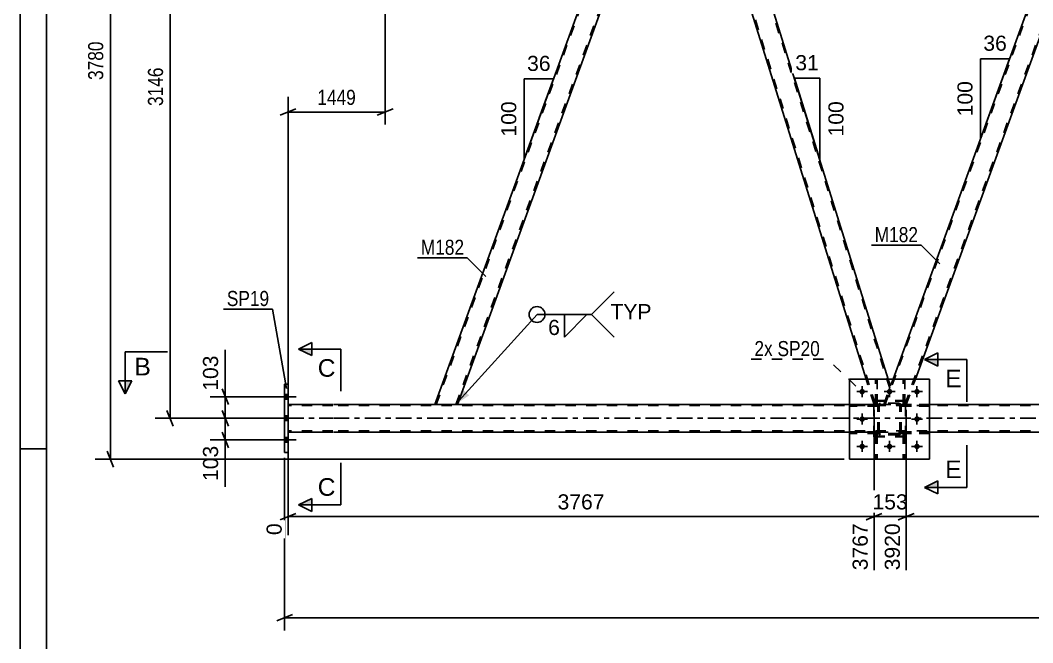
# Model space of a CAD drawing. Header units: millimetres. Extents: x 0 to 841, y 0 to 594.
# Drawn here: x 0 to 192, y 261.2 to 379.3 of the extents above; entities that cross this region are included whole.
import ezdxf

# ---------------------------------------------------------------- set-up
doc = ezdxf.new("R2010")
doc.units = ezdxf.units.MM
doc.linetypes.add('DXK_LINE_DOT2', pattern=[3.9198, 1.9599, -1.9599])
doc.linetypes.add('DXK_LINE_DOT3', pattern=[5.9187, 2.979, -0.9799, 0.9799, -0.9799])
doc.styles.add('Arial', font='ARIAL.TTF', dxfattribs={"height": 0.2})
doc.styles.add('Arial Narrow', font='ARIALN.TTF', dxfattribs={"height": 0.2})

# ---------------------------------------------------------------- blocks, each defined once
blk = doc.blocks.new('Unknown-717034467-1133')
at = {"color": 5, "linetype": 'Continuous'}
for p, q in [((0, 594), (0, 0)), ((5, 589), (5, 5)), ((5, 298), (0, 298))]:
    blk.add_line(p, q, dxfattribs=at)
blk = doc.blocks.new('Part-717034467-3751 - 3663')
at = {"color": 7, "linetype": 'DXK_LINE_DOT2'}
for p, q in [((162.68, 301.21), (157.28, 301.21)), ((157.28, 300.89), (157.28, 301.21)), ((162.68, 300.89), (157.28, 300.89)), ((162.08, 300.89), (162.08, 301.21)), ((162.68, 301.21), (162.68, 300.89))]:
    blk.add_line(p, q, dxfattribs=at)
blk = doc.blocks.new('Part-717034467-3750 - 3663')
at = {"color": 7, "linetype": 'DXK_LINE_DOT2'}
for p, q in [((162.68, 306.41), (157.28, 306.41)), ((157.28, 306.09), (157.28, 306.41)), ((162.68, 306.09), (157.28, 306.09)), ((162.08, 306.09), (162.08, 306.41)), ((162.68, 306.41), (162.68, 306.09))]:
    blk.add_line(p, q, dxfattribs=at)
blk = doc.blocks.new('Part-717034467-3834 - 3663')
at = {"color": 2, "linetype": 'Continuous'}
for p, q in [((59.31, 306.43), (50.79, 306.43)), ((157.28, 306.43), (59.41, 306.43)), ((327.55, 306.43), (172.48, 306.43)), ((59.31, 301.15), (50.79, 301.15)), ((157.28, 301.15), (59.41, 301.15)), ((327.55, 301.15), (172.48, 301.15))]:
    blk.add_line(p, q, dxfattribs=at)
at = {"color": 7, "linetype": 'DXK_LINE_DOT2'}
for p, q in [((50.79, 301.15), (50.79, 306.43)), ((59.31, 306.19), (50.79, 306.19)), ((744.3, 306.19), (59.41, 306.19)), ((172.48, 306.43), (157.28, 306.43)), ((59.31, 301.39), (50.79, 301.39)), ((744.3, 301.39), (59.41, 301.39)), ((172.48, 301.15), (157.28, 301.15))]:
    blk.add_line(p, q, dxfattribs=at)
at = {"color": 7, "linetype": 'DXK_LINE_DOT3'}
for p, q in [((50.79, 303.79), (59.31, 303.79)), ((59.41, 303.79), (744.3, 303.79))]:
    blk.add_line(p, q, dxfattribs=at)
blk = doc.blocks.new('Part-717034467-3840 - 3663')
at = {"color": 2, "linetype": 'Continuous'}
for p, q in [((162.23, 311.25), (162.23, 311.25)), ((162.55, 311.25), (162.23, 311.25)), ((162.55, 311.25), (162.55, 311.25))]:
    blk.add_line(p, q, dxfattribs=at)
at = {"color": 7, "linetype": 'DXK_LINE_DOT2'}
for p, q in [((162.23, 306.41), (162.23, 311.25)), ((162.55, 306.41), (162.55, 311.25)), ((162.23, 307.01), (162.55, 307.01)), ((162.55, 306.41), (162.23, 306.41))]:
    blk.add_line(p, q, dxfattribs=at)
blk = doc.blocks.new('Bolt-717034467-3749 - 3663')
at = {"linetype": 'Continuous'}
for points in [[(160.2, 308.85, -1), (159.16, 308.85, -1)], [(165.4, 308.85, -1), (164.36, 308.85, -1)], [(170.6, 308.85, -1), (169.56, 308.85, -1)], [(160.2, 303.65, -1), (159.16, 303.65, -1)], [(170.6, 303.65, -1), (169.56, 303.65, -1)], [(160.2, 298.45, -1), (159.16, 298.45, -1)], [(165.4, 298.45, -1), (164.36, 298.45, -1)], [(170.6, 298.45, -1), (169.56, 298.45, -1)]]:
    blk.add_hatch(color=1, dxfattribs=at).paths.add_polyline_path(points)
at = {"color": 1, "linetype": 'Continuous'}
for p, q in [((159.68, 309.89), (159.68, 307.81)), ((164.88, 309.89), (164.88, 307.81)), ((170.08, 309.89), (170.08, 307.81)), ((160.72, 308.85), (158.64, 308.85)), ((165.92, 308.85), (163.84, 308.85)), ((171.12, 308.85), (169.04, 308.85)), ((160.72, 303.65), (158.64, 303.65)), ((159.68, 304.69), (159.68, 302.61)), ((171.12, 303.65), (169.04, 303.65)), ((170.08, 304.69), (170.08, 302.61)), ((160.72, 298.45), (158.64, 298.45)), ((159.68, 299.49), (159.68, 297.41)), ((165.92, 298.45), (163.84, 298.45)), ((164.88, 299.49), (164.88, 297.41)), ((171.12, 298.45), (169.04, 298.45)), ((170.08, 299.49), (170.08, 297.41))]:
    blk.add_line(p, q, dxfattribs=at)
blk = doc.blocks.new('Part-717034467-3752 - 3663')
at = {"color": 7, "linetype": 'DXK_LINE_DOT2'}
for p, q in [((167.08, 306.09), (167.08, 306.41)), ((167.08, 306.41), (172.48, 306.41)), ((172.48, 306.09), (167.08, 306.09)), ((167.68, 306.09), (167.68, 306.41)), ((172.48, 306.41), (172.48, 306.09))]:
    blk.add_line(p, q, dxfattribs=at)
blk = doc.blocks.new('Part-717034467-3753 - 3663')
at = {"color": 7, "linetype": 'DXK_LINE_DOT2'}
for p, q in [((167.08, 300.89), (167.08, 301.21)), ((167.08, 301.21), (172.48, 301.21)), ((172.48, 300.89), (167.08, 300.89)), ((167.68, 300.89), (167.68, 301.21)), ((172.48, 301.21), (172.48, 300.89))]:
    blk.add_line(p, q, dxfattribs=at)
blk = doc.blocks.new('Part-717034467-3758 - 3663')
at = {"color": 2, "linetype": 'Continuous'}
for p, q in [((172.48, 311.25), (157.28, 311.25)), ((157.28, 311.25), (157.28, 296.05)), ((172.48, 311.25), (172.48, 296.05)), ((172.48, 296.05), (157.28, 296.05))]:
    blk.add_line(p, q, dxfattribs=at)
blk = doc.blocks.new('Bolt-717034467-3835 - 3663')
at = {"linetype": 'Continuous'}
for points in [[(50.79, 307.45), (50.79, 308.33), (50.15, 308.33), (50.15, 307.45)], [(50.79, 307.45), (50.79, 308.33), (50.15, 308.33), (50.15, 307.45)], [(50.79, 307.45), (50.79, 308.33), (50.15, 308.33), (50.15, 307.45)], [(50.79, 303.35), (50.79, 304.23), (50.15, 304.23), (50.15, 303.35)], [(50.79, 303.35), (50.79, 304.23), (50.15, 304.23), (50.15, 303.35)], [(50.79, 299.25), (50.79, 300.13), (50.15, 300.13), (50.15, 299.25)], [(50.79, 299.25), (50.79, 300.13), (50.15, 300.13), (50.15, 299.25)], [(50.79, 299.25), (50.79, 300.13), (50.15, 300.13), (50.15, 299.25)]]:
    blk.add_hatch(color=1, dxfattribs=at).paths.add_polyline_path(points)
at = {"color": 1, "linetype": 'Continuous'}
for p, q in [((48.99, 307.89), (52.31, 307.89)), ((48.99, 307.89), (52.31, 307.89)), ((48.99, 307.89), (52.31, 307.89)), ((50.15, 308.33), (50.79, 308.33)), ((50.15, 308.33), (50.79, 308.33)), ((50.15, 308.33), (50.79, 308.33)), ((50.15, 307.45), (50.79, 307.45)), ((50.15, 307.45), (50.79, 307.45)), ((50.15, 307.45), (50.79, 307.45)), ((48.99, 303.79), (52.31, 303.79)), ((48.99, 303.79), (52.31, 303.79)), ((50.15, 304.23), (50.79, 304.23)), ((50.15, 304.23), (50.79, 304.23)), ((50.15, 303.35), (50.79, 303.35)), ((50.15, 303.35), (50.79, 303.35)), ((48.99, 299.69), (52.31, 299.69)), ((48.99, 299.69), (52.31, 299.69)), ((48.99, 299.69), (52.31, 299.69)), ((50.15, 300.13), (50.79, 300.13)), ((50.15, 300.13), (50.79, 300.13)), ((50.15, 300.13), (50.79, 300.13)), ((50.15, 299.25), (50.79, 299.25)), ((50.15, 299.25), (50.79, 299.25)), ((50.15, 299.25), (50.79, 299.25))]:
    blk.add_line(p, q, dxfattribs=at)
blk = doc.blocks.new('Part-717034467-3837 - 3663')
at = {"color": 7, "linetype": 'DXK_LINE_DOT2'}
for p, q in [((167.75, 300.89), (167.43, 300.89)), ((167.43, 300.89), (167.43, 296.05)), ((167.43, 300.29), (167.75, 300.29)), ((167.75, 300.89), (167.75, 296.05)), ((167.43, 296.05), (167.75, 296.05))]:
    blk.add_line(p, q, dxfattribs=at)
blk = doc.blocks.new('Part-717034467-3845 - 3663')
at = {"color": 2, "linetype": 'Continuous'}
for p, q in [((50.15, 310.29), (50.79, 310.29)), ((50.15, 297.29), (50.15, 310.29)), ((50.79, 310.29), (50.79, 297.29)), ((50.79, 297.29), (50.15, 297.29))]:
    blk.add_line(p, q, dxfattribs=at)
blk = doc.blocks.new('Part-717034467-3838 - 3663')
at = {"color": 7, "linetype": 'DXK_LINE_DOT2'}
for p, q in [((162.55, 300.89), (162.23, 300.89)), ((162.23, 300.89), (162.23, 296.05)), ((162.23, 300.29), (162.55, 300.29)), ((162.55, 300.89), (162.55, 296.05)), ((162.23, 296.05), (162.55, 296.05))]:
    blk.add_line(p, q, dxfattribs=at)
blk = doc.blocks.new('Part-717034467-3839 - 3663')
at = {"color": 2, "linetype": 'Continuous'}
for p, q in [((167.43, 311.25), (167.43, 311.25)), ((167.75, 311.25), (167.43, 311.25)), ((167.75, 311.25), (167.75, 311.25))]:
    blk.add_line(p, q, dxfattribs=at)
at = {"color": 7, "linetype": 'DXK_LINE_DOT2'}
for p, q in [((167.43, 306.41), (167.43, 311.25)), ((167.75, 306.41), (167.75, 311.25)), ((167.43, 307.01), (167.75, 307.01)), ((167.75, 306.41), (167.43, 306.41))]:
    blk.add_line(p, q, dxfattribs=at)
blk = doc.blocks.new('Part-717034467-3885 - 3663')
at = {"color": 7, "linetype": 'DXK_LINE_DOT2'}
for p, q in [((164.03, 306.43), (208.15, 427.65)), ((167.77, 306.43), (211.89, 427.65)), ((212.15, 427.65), (210.6, 423.4)), ((163.77, 306.43), (165.53, 311.25)), ((168.03, 306.43), (169.78, 311.25)), ((168.03, 306.43), (163.77, 306.43))]:
    blk.add_line(p, q, dxfattribs=at)
at = {"color": 2, "linetype": 'Continuous'}
for p, q in [((207.89, 427.65), (165.53, 311.25)), ((212.15, 427.65), (207.89, 427.65)), ((169.78, 311.25), (210.6, 423.4))]:
    blk.add_line(p, q, dxfattribs=at)
blk = doc.blocks.new('Part-717034467-3890 - 3663')
at = {"color": 2, "linetype": 'Continuous'}
for p, q in [((78.64, 306.43), (122.76, 427.65)), ((122.76, 427.65), (127.02, 427.65)), ((82.9, 306.43), (125.47, 423.4))]:
    blk.add_line(p, q, dxfattribs=at)
at = {"color": 7, "linetype": 'DXK_LINE_DOT2'}
for p, q in [((78.89, 306.43), (123.01, 427.65)), ((82.64, 306.43), (126.76, 427.65)), ((125.47, 423.4), (127.02, 427.65)), ((82.9, 306.43), (78.64, 306.43))]:
    blk.add_line(p, q, dxfattribs=at)
blk = doc.blocks.new('Part-717034467-3895 - 3663')
at = {"color": 2, "linetype": 'Continuous'}
for p, q in [((127.02, 427.65), (125.47, 423.4)), ((128.33, 427.65), (127.02, 427.65)), ((164.61, 311.25), (128.33, 427.65)), ((160.42, 311.25), (125.47, 423.4))]:
    blk.add_line(p, q, dxfattribs=at)
at = {"color": 7, "linetype": 'DXK_LINE_DOT2'}
for p, q in [((164.9, 309.53), (128.08, 427.65)), ((162.18, 306.43), (125.6, 423.77)), ((161.93, 306.43), (160.42, 311.25)), ((165.04, 309.9), (164.61, 311.25)), ((163.77, 306.43), (165.04, 309.9)), ((161.93, 306.43), (163.77, 306.43))]:
    blk.add_line(p, q, dxfattribs=at)
blk = doc.blocks.new('Part-717034467-3896 - 3663')
at = {"color": 7, "linetype": 'DXK_LINE_DOT2'}
for p, q in [((162.68, 306.17), (162.71, 306.36)), ((162.71, 306.36), (162.68, 306.17)), ((162.68, 301.13), (162.68, 306.17)), ((162.92, 306.17), (162.94, 306.27)), ((162.92, 301.13), (162.92, 306.17)), ((162.94, 306.27), (162.99, 306.34)), ((162.97, 306.62), (163.16, 306.65)), ((163.16, 306.65), (162.97, 306.62)), ((162.99, 306.34), (163.07, 306.4)), ((163.07, 306.4), (163.16, 306.41)), ((166.6, 306.65), (163.16, 306.65)), ((163.16, 306.41), (166.6, 306.41)), ((166.6, 306.65), (166.78, 306.62)), ((166.78, 306.62), (166.6, 306.65)), ((166.6, 306.41), (166.69, 306.4)), ((166.69, 306.4), (166.77, 306.34)), ((166.77, 306.34), (166.82, 306.27)), ((166.82, 306.27), (166.84, 306.17)), ((166.84, 301.13), (166.84, 306.17)), ((167.04, 306.36), (167.08, 306.17)), ((167.08, 306.17), (167.04, 306.36)), ((167.08, 301.13), (167.08, 306.17)), ((162.71, 300.95), (162.68, 301.13)), ((162.68, 301.13), (162.71, 300.95)), ((162.94, 301.04), (162.92, 301.13)), ((162.99, 300.96), (162.94, 301.04)), ((163.16, 300.65), (162.97, 300.69)), ((162.97, 300.69), (163.16, 300.65)), ((163.07, 300.91), (162.99, 300.96)), ((163.16, 300.89), (163.07, 300.91)), ((166.6, 300.89), (163.16, 300.89)), ((166.6, 300.65), (163.16, 300.65)), ((166.69, 300.91), (166.6, 300.89)), ((166.78, 300.69), (166.6, 300.65)), ((166.6, 300.65), (166.78, 300.69)), ((166.77, 300.96), (166.69, 300.91)), ((166.82, 301.04), (166.77, 300.96)), ((166.84, 301.13), (166.82, 301.04)), ((167.08, 301.13), (167.04, 300.95)), ((167.04, 300.95), (167.08, 301.13))]:
    blk.add_line(p, q, dxfattribs=at)
at = {"color": 7, "linetype": 'DXK_LINE_DOT3'}
blk.add_line((164.88, 303.65), (164.88, 303.65), dxfattribs=at)
at = {"color": 7, "linetype": 'DXK_LINE_DOT2'}
for centre, start, end in [((163.16, 306.17), 112.5, 157.5), ((163.16, 306.17), 112.5, 157.5), ((166.6, 306.17), 22.5, 67.5), ((166.6, 306.17), 22.5, 67.5), ((163.16, 301.13), 202.5, 247.5), ((163.16, 301.13), 202.5, 247.5), ((166.6, 301.13), 292.5, 337.5), ((166.6, 301.13), 292.5, 337.5)]:
    blk.add_arc(centre, 0.48, start, end, dxfattribs=at)
blk = doc.blocks.new('Part-717034467-3911 - 3663')
at = {"color": 7, "linetype": 'DXK_LINE_DOT2'}
for p, q in [((167.88, 307.19), (161.88, 307.19)), ((161.88, 300.39), (161.88, 307.19)), ((167.88, 300.39), (167.88, 307.19)), ((167.88, 300.39), (161.88, 300.39))]:
    blk.add_line(p, q, dxfattribs=at)
blk = doc.blocks.new('Part-717034467-3959 - 3663')
at = {"color": 7, "linetype": 'DXK_LINE_DOT2'}
for p, q in [((162.68, 306.41), (157.28, 306.41)), ((157.28, 306.41), (157.28, 306.09)), ((162.68, 306.09), (157.28, 306.09)), ((162.08, 306.09), (162.08, 306.41)), ((162.68, 306.09), (162.68, 306.41))]:
    blk.add_line(p, q, dxfattribs=at)
blk = doc.blocks.new('Part-717034467-3962 - 3663')
at = {"color": 7, "linetype": 'DXK_LINE_DOT2'}
for p, q in [((162.68, 301.21), (157.28, 301.21)), ((157.28, 301.21), (157.28, 300.89)), ((162.68, 300.89), (157.28, 300.89)), ((162.08, 300.89), (162.08, 301.21)), ((162.68, 300.89), (162.68, 301.21))]:
    blk.add_line(p, q, dxfattribs=at)
blk = doc.blocks.new('Part-717034467-3965 - 3663')
at = {"color": 7, "linetype": 'DXK_LINE_DOT2'}
for p, q in [((172.48, 306.41), (167.08, 306.41)), ((167.08, 306.41), (167.08, 306.09)), ((167.08, 306.09), (172.48, 306.09)), ((167.68, 306.09), (167.68, 306.41)), ((172.48, 306.09), (172.48, 306.41))]:
    blk.add_line(p, q, dxfattribs=at)
blk = doc.blocks.new('Part-717034467-3968 - 3663')
at = {"color": 7, "linetype": 'DXK_LINE_DOT2'}
for p, q in [((172.48, 301.21), (167.08, 301.21)), ((167.08, 301.21), (167.08, 300.89)), ((167.08, 300.89), (172.48, 300.89)), ((167.68, 300.89), (167.68, 301.21)), ((172.48, 300.89), (172.48, 301.21))]:
    blk.add_line(p, q, dxfattribs=at)
blk = doc.blocks.new('Part-717034467-3969 - 3663')
at = {"color": 7, "linetype": 'DXK_LINE_DOT2'}
for p, q in [((162.23, 306.41), (162.23, 311.25)), ((162.23, 311.25), (162.55, 311.25)), ((162.55, 311.25), (162.55, 306.41)), ((162.23, 307.01), (162.55, 307.01)), ((162.55, 306.41), (162.23, 306.41))]:
    blk.add_line(p, q, dxfattribs=at)
blk = doc.blocks.new('Part-717034467-3970 - 3663')
at = {"color": 7, "linetype": 'DXK_LINE_DOT2'}
for p, q in [((167.43, 306.41), (167.43, 311.25)), ((167.43, 311.25), (167.75, 311.25)), ((167.75, 311.25), (167.75, 306.41)), ((167.43, 307.01), (167.75, 307.01)), ((167.75, 306.41), (167.43, 306.41))]:
    blk.add_line(p, q, dxfattribs=at)
blk = doc.blocks.new('Part-717034467-3975 - 3663')
at = {"color": 7, "linetype": 'DXK_LINE_DOT2'}
for p, q in [((157.28, 311.25), (157.28, 296.05)), ((157.28, 311.25), (172.48, 311.25)), ((172.48, 311.25), (172.48, 296.05)), ((157.28, 296.05), (172.48, 296.05))]:
    blk.add_line(p, q, dxfattribs=at)
blk = doc.blocks.new('Bolt-717034467-3981 - 3663')
at = {"color": 1, "linetype": 'Continuous'}
for p, q in [((159.68, 309.89), (159.68, 309.2)), ((164.88, 309.89), (164.88, 309.2)), ((170.08, 309.89), (170.08, 309.2)), ((158.64, 308.85), (159.33, 308.85)), ((159.68, 307.81), (159.68, 308.51)), ((160.72, 308.85), (160.03, 308.85)), ((163.84, 308.85), (164.53, 308.85)), ((164.88, 307.81), (164.88, 308.51)), ((165.92, 308.85), (165.23, 308.85)), ((169.04, 308.85), (169.73, 308.85)), ((170.08, 307.81), (170.08, 308.51)), ((171.12, 308.85), (170.43, 308.85)), ((158.64, 303.65), (159.33, 303.65)), ((159.68, 304.69), (159.68, 304)), ((160.72, 303.65), (160.03, 303.65)), ((169.04, 303.65), (169.73, 303.65)), ((170.08, 304.69), (170.08, 304)), ((171.12, 303.65), (170.43, 303.65)), ((159.68, 302.61), (159.68, 303.31)), ((170.08, 302.61), (170.08, 303.31)), ((158.64, 298.45), (159.33, 298.45)), ((159.68, 299.49), (159.68, 298.8)), ((159.68, 297.41), (159.68, 298.11)), ((160.72, 298.45), (160.03, 298.45)), ((163.84, 298.45), (164.53, 298.45)), ((164.88, 299.49), (164.88, 298.8)), ((164.88, 297.41), (164.88, 298.11)), ((165.92, 298.45), (165.23, 298.45)), ((169.04, 298.45), (169.73, 298.45)), ((170.08, 299.49), (170.08, 298.8)), ((170.08, 297.41), (170.08, 298.11)), ((171.12, 298.45), (170.43, 298.45))]:
    blk.add_line(p, q, dxfattribs=at)
blk = doc.blocks.new('Part-717034467-3989 - 3663')
at = {"color": 7, "linetype": 'DXK_LINE_DOT2'}
for p, q in [((167.88, 307.05), (161.88, 307.05)), ((161.88, 300.25), (161.88, 307.05)), ((167.88, 300.25), (167.88, 307.05)), ((167.88, 300.25), (161.88, 300.25))]:
    blk.add_line(p, q, dxfattribs=at)
blk = doc.blocks.new('Part-717034467-3990 - 3663')
at = {"color": 7, "linetype": 'DXK_LINE_DOT2'}
for p, q in [((162.68, 306.17), (162.71, 306.36)), ((162.71, 306.36), (162.68, 306.17)), ((162.68, 301.13), (162.68, 306.17)), ((162.92, 306.17), (162.94, 306.27)), ((162.92, 301.13), (162.92, 306.17)), ((162.94, 306.27), (162.99, 306.34)), ((162.97, 306.62), (163.16, 306.65)), ((163.16, 306.65), (162.97, 306.62)), ((162.99, 306.34), (163.07, 306.4)), ((163.07, 306.4), (163.16, 306.41)), ((166.6, 306.65), (163.16, 306.65)), ((163.16, 306.41), (166.6, 306.41)), ((166.6, 306.65), (166.78, 306.62)), ((166.78, 306.62), (166.6, 306.65)), ((166.6, 306.41), (166.69, 306.4)), ((166.69, 306.4), (166.77, 306.34)), ((166.77, 306.34), (166.82, 306.27)), ((166.82, 306.27), (166.84, 306.17)), ((166.84, 301.13), (166.84, 306.17)), ((167.04, 306.36), (167.08, 306.17)), ((167.08, 306.17), (167.04, 306.36)), ((167.08, 301.13), (167.08, 306.17)), ((162.71, 300.95), (162.68, 301.13)), ((162.68, 301.13), (162.71, 300.95)), ((162.94, 301.04), (162.92, 301.13)), ((162.99, 300.96), (162.94, 301.04)), ((163.16, 300.65), (162.97, 300.69)), ((162.97, 300.69), (163.16, 300.65)), ((163.07, 300.91), (162.99, 300.96)), ((163.16, 300.89), (163.07, 300.91)), ((166.6, 300.89), (163.16, 300.89)), ((166.6, 300.65), (163.16, 300.65)), ((166.69, 300.91), (166.6, 300.89)), ((166.78, 300.69), (166.6, 300.65)), ((166.6, 300.65), (166.78, 300.69)), ((166.77, 300.96), (166.69, 300.91)), ((166.82, 301.04), (166.77, 300.96)), ((166.84, 301.13), (166.82, 301.04)), ((167.08, 301.13), (167.04, 300.95)), ((167.04, 300.95), (167.08, 301.13))]:
    blk.add_line(p, q, dxfattribs=at)
at = {"color": 7, "linetype": 'DXK_LINE_DOT3'}
blk.add_line((164.88, 303.65), (164.88, 303.65), dxfattribs=at)
at = {"color": 7, "linetype": 'DXK_LINE_DOT2'}
for centre, start, end in [((163.16, 306.17), 112.5, 157.5), ((163.16, 306.17), 112.5, 157.5), ((166.6, 306.17), 22.5, 67.5), ((166.6, 306.17), 22.5, 67.5), ((163.16, 301.13), 202.5, 247.5), ((163.16, 301.13), 202.5, 247.5), ((166.6, 301.13), 292.5, 337.5), ((166.6, 301.13), 292.5, 337.5)]:
    blk.add_arc(centre, 0.48, start, end, dxfattribs=at)
blk = doc.blocks.new('Part-717034467-3991 - 3663')
at = {"color": 7, "linetype": 'DXK_LINE_DOT2'}
for p, q in [((162.23, 300.89), (162.55, 300.89)), ((162.23, 300.89), (162.23, 296.05)), ((162.23, 300.29), (162.55, 300.29)), ((162.55, 300.89), (162.55, 296.05)), ((162.55, 296.05), (162.23, 296.05))]:
    blk.add_line(p, q, dxfattribs=at)
blk = doc.blocks.new('Part-717034467-3992 - 3663')
at = {"color": 7, "linetype": 'DXK_LINE_DOT2'}
for p, q in [((167.43, 300.89), (167.75, 300.89)), ((167.43, 300.89), (167.43, 296.05)), ((167.43, 300.29), (167.75, 300.29)), ((167.75, 300.89), (167.75, 296.05)), ((167.75, 296.05), (167.43, 296.05))]:
    blk.add_line(p, q, dxfattribs=at)
blk = doc.blocks.new('StraightDimension-717034467-5177 - 3663')
at = {"color": 7, "linetype": 'Continuous'}
for p, q in [((50.15, 296.29), (50.15, 263.54)), ((51.65, 266.54), (48.65, 265.34)), ((50.15, 265.94), (788.59, 265.94))]:
    blk.add_line(p, q, dxfattribs=at)
blk = doc.blocks.new('StraightDimension-717034467-4225 - 3663')
at = {"color": 7, "linetype": 'Continuous'}
for p, q in [((38.27, 309.39), (39.47, 306.39)), ((49.5, 307.89), (36.02, 307.89)), ((38.87, 303.79), (38.87, 307.89)), ((49.47, 303.79), (36.02, 303.79)), ((39.47, 302.29), (38.27, 305.29))]:
    blk.add_line(p, q, dxfattribs=at)
at = {"color": 0}
blk.add_wipeout([(38.12, 316.29), (33.92, 316.29), (33.92, 308.42), (38.12, 308.42)], dxfattribs=at)
at = {"color": 7, "linetype": 'Continuous'}
blk.add_line((38.87, 307.89), (38.87, 316.81), dxfattribs=at)
blk.add_line((38.87, 307.89), (38.87, 316.81), dxfattribs=at)
at = {"color": 3, "style": 'Arial'}
blk.add_text('103', height=2.865, rotation=90.0002, dxfattribs=at).set_placement((37.52, 309.02))
blk = doc.blocks.new('StraightDimension-717034467-4235 - 3663')
at = {"color": 7, "linetype": 'Continuous'}
for p, q in [((49.47, 303.79), (36.02, 303.79)), ((38.27, 305.29), (39.47, 302.29)), ((38.87, 299.69), (38.87, 303.79)), ((49.2, 299.69), (36.02, 299.69)), ((39.47, 298.19), (38.27, 301.19))]:
    blk.add_line(p, q, dxfattribs=at)
at = {"color": 0}
blk.add_wipeout([(38.12, 299.17), (33.92, 299.17), (33.92, 291.29), (38.12, 291.29)], dxfattribs=at)
at = {"color": 7, "linetype": 'Continuous'}
blk.add_line((38.87, 299.69), (38.87, 290.77), dxfattribs=at)
blk.add_line((38.87, 299.69), (38.87, 290.77), dxfattribs=at)
at = {"color": 3, "style": 'Arial'}
blk.add_text('103', height=2.865, rotation=90.0002, dxfattribs=at).set_placement((37.52, 291.89))
blk = doc.blocks.new('StraightDimension-717034467-4375 - 3663')
at = {"color": 7, "linetype": 'Continuous'}
for p, q in [((161.93, 305.43), (161.93, 274.95)), ((50.79, 300.15), (50.79, 281.63)), ((52.29, 285.75), (49.29, 284.55)), ((50.79, 285.15), (161.93, 285.15)), ((160.43, 284.55), (163.43, 285.75))]:
    blk.add_line(p, q, dxfattribs=at)
at = {"color": 0}
blk.add_wipeout([(111.41, 285.9), (111.41, 290.1), (101.31, 290.1), (101.31, 285.9)], dxfattribs=at)
at = {"color": 0, "linetype": 'Continuous'}
for points in [[(50.19, 284.45), (45.99, 284.45), (45.99, 281.03), (50.19, 281.03)], [(161.33, 284.45), (157.13, 284.45), (157.13, 274.35), (161.33, 274.35)]]:
    blk.add_wipeout(points, dxfattribs=at)
at = {"color": 3, "style": 'Arial'}
blk.add_text('3767', height=2.865, dxfattribs=at).set_placement((101.91, 286.5))
at = {"color": 3, "linetype": 'Continuous', "style": 'Arial'}
for s, height, p in [('0', 2.87, (49.59, 281.63)), ('3767', 2.865, (160.73, 274.95))]:
    blk.add_text(s, height=height, rotation=90.0002, dxfattribs=at).set_placement(p)
blk = doc.blocks.new('StraightDimension-717034467-4393 - 3663')
at = {"color": 7, "linetype": 'Continuous'}
for p, q in [((161.93, 305.43), (161.93, 274.95)), ((168.03, 305.43), (168.03, 274.95)), ((160.43, 284.55), (163.43, 285.75)), ((161.93, 285.15), (168.03, 285.15)), ((169.53, 285.75), (166.53, 284.55))]:
    blk.add_line(p, q, dxfattribs=at)
at = {"color": 0}
blk.add_wipeout([(168.91, 285.9), (168.91, 290.1), (161.04, 290.1), (161.04, 285.9)], dxfattribs=at)
at = {"color": 0, "linetype": 'Continuous'}
blk.add_wipeout([(167.43, 284.45), (163.23, 284.45), (163.23, 274.35), (167.43, 274.35)], dxfattribs=at)
at = {"color": 3, "style": 'Arial'}
blk.add_text('153', height=2.865, dxfattribs=at).set_placement((161.64, 286.5))
at = {"color": 3, "linetype": 'Continuous', "style": 'Arial'}
blk.add_text('3920', height=2.865, rotation=90.0002, dxfattribs=at).set_placement((166.83, 274.95))
blk = doc.blocks.new('StraightDimension-717034467-4418 - 3663')
at = {"color": 7, "linetype": 'Continuous'}
for p, q in [((168.03, 305.43), (168.03, 274.95)), ((247.06, 305.43), (247.06, 274.95)), ((169.53, 285.75), (166.53, 284.55)), ((168.03, 285.15), (247.06, 285.15)), ((245.56, 284.55), (248.56, 285.75))]:
    blk.add_line(p, q, dxfattribs=at)
at = {"color": 0}
blk.add_wipeout([(212.59, 285.9), (212.59, 290.1), (202.5, 290.1), (202.5, 285.9)], dxfattribs=at)
at = {"color": 0, "linetype": 'Continuous'}
blk.add_wipeout([(246.46, 284.45), (242.26, 284.45), (242.26, 274.35), (246.46, 274.35)], dxfattribs=at)
at = {"color": 3, "style": 'Arial'}
blk.add_text('1976', height=2.865, dxfattribs=at).set_placement((203.1, 286.5))
at = {"color": 3, "linetype": 'Continuous', "style": 'Arial'}
blk.add_text('5895', height=2.865, rotation=90.0002, dxfattribs=at).set_placement((245.86, 274.95))
blk = doc.blocks.new('StraightDimension-717034467-5428 - 3663')
at = {"color": 7, "linetype": 'Continuous'}
for p, q in [((69.21, 426.65), (69.21, 359.52)), ((50.79, 307.43), (50.79, 364.77)), ((52.29, 362.52), (49.29, 361.32)), ((50.79, 361.92), (69.21, 361.92)), ((67.71, 361.32), (70.71, 362.52))]:
    blk.add_line(p, q, dxfattribs=at)
at = {"color": 0}
blk.add_wipeout([(64.26, 362.67), (64.26, 366.87), (55.74, 366.87), (55.74, 362.67)], dxfattribs=at)
at = {"color": 3, "style": 'Arial Narrow'}
blk.add_text('1449', height=2.863, dxfattribs=at).set_placement((56.34, 363.27))
blk = doc.blocks.new('StraightDimension-717034467-5439 - 3663')
at = {"color": 7, "linetype": 'Continuous'}
for p, q in [((17.69, 445.75), (16.49, 448.75)), ((72, 447.25), (14.24, 447.25)), ((17.09, 296.05), (17.09, 447.25)), ((156.28, 296.05), (14.24, 296.05)), ((16.49, 297.55), (17.69, 294.55))]:
    blk.add_line(p, q, dxfattribs=at)
at = {"color": 0}
blk.add_wipeout([(16.34, 375.91), (12.14, 375.91), (12.14, 367.4), (16.34, 367.4)], dxfattribs=at)
at = {"color": 3, "style": 'Arial Narrow'}
blk.add_text('3780', height=2.863, rotation=90.0002, dxfattribs=at).set_placement((15.74, 368))
blk = doc.blocks.new('StraightDimension-717034467-5453 - 3663')
at = {"color": 7, "linetype": 'Continuous'}
for p, q in [((29.03, 428.15), (27.83, 431.15)), ((67.57, 429.65), (25.58, 429.65)), ((28.43, 303.79), (28.43, 429.65)), ((49.47, 303.79), (25.58, 303.79)), ((27.83, 305.29), (29.03, 302.29))]:
    blk.add_line(p, q, dxfattribs=at)
at = {"color": 0}
blk.add_wipeout([(27.68, 370.98), (23.48, 370.98), (23.48, 362.46), (27.68, 362.46)], dxfattribs=at)
at = {"color": 3, "style": 'Arial Narrow'}
blk.add_text('3146', height=2.863, rotation=90.0002, dxfattribs=at).set_placement((27.08, 363.06))
blk = doc.blocks.new('AngleDimension-717034467-21816 - 3663')
at = {"color": 7, "linetype": 'Continuous'}
for p, q in [((95.58, 368.21), (101.12, 368.21)), ((95.58, 352.99), (101.12, 368.21)), ((95.58, 352.99), (95.58, 368.21)), ((98.44, 360.83), (101.12, 368.21))]:
    blk.add_line(p, q, dxfattribs=at)
at = {"color": 0}
for points in [[(101.18, 369.11), (101.18, 373.31), (95.53, 373.31), (95.53, 369.11)], [(94.68, 364.53), (90.48, 364.53), (90.48, 356.66), (94.68, 356.66)]]:
    blk.add_wipeout(points, dxfattribs=at)
at = {"color": 3, "style": 'Arial'}
blk.add_text('36', height=2.865, dxfattribs=at).set_placement((96.13, 369.71))
blk.add_text('100', height=2.865, rotation=90.0002, dxfattribs=at).set_placement((94.08, 357.26))
blk = doc.blocks.new('AngleDimension-717034467-21830 - 3663')
at = {"color": 7, "linetype": 'Continuous'}
for p, q in [((149.8, 358.79), (146.82, 368.35)), ((151.64, 368.35), (146.82, 368.35)), ((151.64, 352.88), (146.82, 368.35)), ((151.64, 352.88), (151.64, 368.35))]:
    blk.add_line(p, q, dxfattribs=at)
at = {"color": 0}
for points in [[(152.05, 369.25), (152.05, 373.45), (146.4, 373.45), (146.4, 369.25)], [(156.74, 364.55), (152.54, 364.55), (152.54, 356.68), (156.74, 356.68)]]:
    blk.add_wipeout(points, dxfattribs=at)
at = {"color": 3, "style": 'Arial'}
blk.add_text('31', height=2.865, dxfattribs=at).set_placement((147, 369.85))
blk.add_text('100', height=2.865, rotation=90.0002, dxfattribs=at).set_placement((156.14, 357.28))
blk = doc.blocks.new('AngleDimension-717034467-21844 - 3663')
at = {"color": 7, "linetype": 'Continuous'}
for p, q in [((182.11, 372.04), (187.65, 372.04)), ((182.11, 356.82), (187.65, 372.04)), ((182.11, 356.82), (182.11, 372.04)), ((182.35, 357.46), (182.11, 356.82))]:
    blk.add_line(p, q, dxfattribs=at)
at = {"color": 0}
for points in [[(187.71, 372.94), (187.71, 377.14), (182.06, 377.14), (182.06, 372.94)], [(181.21, 368.37), (177.01, 368.37), (177.01, 360.5), (181.21, 360.5)]]:
    blk.add_wipeout(points, dxfattribs=at)
at = {"color": 3, "style": 'Arial'}
blk.add_text('36', height=2.865, dxfattribs=at).set_placement((182.66, 373.54))
blk.add_text('100', height=2.865, rotation=90.0002, dxfattribs=at).set_placement((180.61, 361.1))
blk = doc.blocks.new('SectionMark-717034467-5518 - 3663')
at = {"linetype": 'Continuous'}
for points in [[(55.29, 316.93), (55.29, 315.68), (52.79, 316.93)], [(55.29, 288.59), (55.29, 287.34), (52.79, 287.34)]]:
    blk.add_hatch(color=6, dxfattribs=at).paths.add_polyline_path(points)
at = {"color": 6, "linetype": 'Continuous'}
for p, q in [((52.79, 316.93), (55.29, 318.18)), ((60.79, 316.93), (52.79, 316.93)), ((52.79, 316.93), (55.29, 315.68)), ((55.29, 315.68), (55.29, 318.18)), ((60.79, 316.93), (60.79, 308.93)), ((60.79, 287.34), (60.79, 295.34)), ((52.79, 287.34), (55.29, 288.59)), ((55.29, 288.59), (55.29, 286.09)), ((60.79, 287.34), (52.79, 287.34)), ((55.29, 286.09), (52.79, 287.34))]:
    blk.add_line(p, q, dxfattribs=at)
at = {"color": 0, "linetype": 'Continuous'}
for points in [[(59.79, 311.68), (59.79, 315.18), (56.42, 315.18), (56.42, 311.68)], [(59.79, 289.09), (59.79, 292.59), (56.42, 292.59), (56.42, 289.09)]]:
    blk.add_wipeout(points, dxfattribs=at)
at = {"color": 3, "linetype": 'Continuous', "style": 'Arial'}
for p in [(56.42, 311.68), (56.42, 289.09)]:
    blk.add_text('C', height=3.34, dxfattribs=at).set_placement(p)
blk = doc.blocks.new('Mark-717034467-3841 - 3663')
at = {"color": 0}
blk.add_wipeout([(47.22, 325.1), (47.22, 328.1), (39.18, 328.1), (39.18, 325.1)], dxfattribs=at)
blk.add_wipeout([(47.22, 325.1), (47.22, 328.1), (39.18, 328.1), (39.18, 325.1)], dxfattribs=at)
at = {"color": 30, "linetype": 'Continuous'}
for p in [(38.58, 324.5), (50.5, 309.46)]:
    blk.add_line(p, (47.82, 324.5), dxfattribs=at)
at = {"color": 3, "style": 'Arial Narrow'}
blk.add_text('SP19', height=2.863, dxfattribs=at).set_placement((39.18, 325.1))
blk = doc.blocks.new('Mark-717034467-3886 - 3663')
at = {"color": 0}
blk.add_wipeout([(84.19, 334.82), (84.19, 337.82), (75.97, 337.82), (75.97, 334.82)], dxfattribs=at)
blk.add_wipeout([(84.19, 334.82), (84.19, 337.82), (75.97, 337.82), (75.97, 334.82)], dxfattribs=at)
at = {"color": 30, "linetype": 'Continuous'}
for p in [(75.37, 334.22), (88.33, 330.69)]:
    blk.add_line(p, (84.79, 334.22), dxfattribs=at)
at = {"color": 3, "style": 'Arial Narrow'}
blk.add_text('M182', height=2.863, dxfattribs=at).set_placement((75.97, 334.82))
blk = doc.blocks.new('WeldMark-717034467-5563 - 3663')
at = {"linetype": 'Continuous'}
blk.add_hatch(color=30, dxfattribs=at).paths.add_polyline_path([(85.13, 308.15), (82.56, 306.43), (84.01, 309.16)])
at = {"color": 3, "linetype": 'Continuous'}
for q in [(112.62, 327.79), (112.62, 319.21)]:
    blk.add_line((108.34, 323.5), q, dxfattribs=at)
at = {"color": 30, "linetype": 'Continuous'}
blk.add_line((82.56, 306.43), (98.02, 323.5), dxfattribs=at)
at = {"color": 3, "linetype": 'Continuous'}
blk.add_arc((98.02, 323.5), 1.5, 90, 270, dxfattribs=at)
at = {"color": 0}
blk.add_wipeout([(102.54, 319.4), (102.54, 322.8), (99.92, 322.8), (99.92, 319.4)], dxfattribs=at)
at = {"color": 30, "linetype": 'Continuous'}
blk.add_line((98.02, 323.5), (108.34, 323.5), dxfattribs=at)
at = {"color": 3, "linetype": 'Continuous'}
for p, q in [((103.2, 323.5), (107.48, 323.5)), ((107.48, 323.5), (103.2, 319.21)), ((103.2, 319.21), (103.2, 323.5))]:
    blk.add_line(p, q, dxfattribs=at)
blk.add_arc((98.02, 323.5), 1.5, 270, 90, dxfattribs=at)
at = {"color": 3, "style": 'Arial'}
blk.add_text('6', height=2.87, dxfattribs=at).set_placement((100.12, 319.6))
at = {"color": 0, "linetype": 'Continuous'}
blk.add_wipeout([(119.71, 322.6), (119.71, 325.6), (111.94, 325.6), (111.94, 322.6)], dxfattribs=at)
blk.add_wipeout([(119.71, 322.6), (119.71, 325.6), (111.94, 325.6), (111.94, 322.6)], dxfattribs=at)
at = {"color": 3, "linetype": 'Continuous', "style": 'Arial'}
blk.add_text('TYP', height=2.865, dxfattribs=at).set_placement((111.94, 322.6))
blk = doc.blocks.new('Mark-717034467-3881 - 3663')
at = {"color": 0}
blk.add_wipeout([(170.28, 337.22), (170.28, 340.22), (162.06, 340.22), (162.06, 337.22)], dxfattribs=at)
blk.add_wipeout([(170.28, 337.22), (170.28, 340.22), (162.06, 340.22), (162.06, 337.22)], dxfattribs=at)
at = {"color": 30, "linetype": 'Continuous'}
for p in [(161.46, 336.62), (174.42, 333.09)]:
    blk.add_line(p, (170.88, 336.62), dxfattribs=at)
at = {"color": 3, "style": 'Arial Narrow'}
blk.add_text('M182', height=2.863, dxfattribs=at).set_placement((162.06, 337.22))
blk = doc.blocks.new('SectionMark-717034467-5514 - 3663')
at = {"linetype": 'Continuous'}
for points in [[(174.03, 314.94), (174.03, 313.69), (171.53, 314.94)], [(174.03, 291.94), (174.03, 290.69), (171.53, 290.69)]]:
    blk.add_hatch(color=6, dxfattribs=at).paths.add_polyline_path(points)
at = {"color": 6, "linetype": 'Continuous'}
for p, q in [((171.53, 314.94), (174.03, 316.19)), ((179.53, 314.94), (171.53, 314.94)), ((171.53, 314.94), (174.03, 313.69)), ((174.03, 313.69), (174.03, 316.19)), ((179.53, 314.94), (179.53, 306.94)), ((179.53, 290.69), (179.53, 298.69)), ((171.53, 290.69), (174.03, 291.94)), ((174.03, 291.94), (174.03, 289.44)), ((179.53, 290.69), (171.53, 290.69)), ((174.03, 289.44), (171.53, 290.69))]:
    blk.add_line(p, q, dxfattribs=at)
at = {"color": 0, "linetype": 'Continuous'}
for points in [[(178.53, 309.69), (178.53, 313.19), (175.42, 313.19), (175.42, 309.69)], [(178.53, 292.44), (178.53, 295.94), (175.42, 295.94), (175.42, 292.44)]]:
    blk.add_wipeout(points, dxfattribs=at)
at = {"color": 3, "linetype": 'Continuous', "style": 'Arial'}
for p in [(175.42, 309.69), (175.42, 292.44)]:
    blk.add_text('E', height=3.34, dxfattribs=at).set_placement(p)
blk = doc.blocks.new('SectionMark-717034467-5516 - 3663')
at = {"linetype": 'Continuous'}
blk.add_hatch(color=6, dxfattribs=at).paths.add_polyline_path([(19.91, 310.93), (21.16, 310.93), (19.91, 308.43)])
at = {"color": 6, "linetype": 'Continuous'}
for p, q in [((19.91, 316.43), (27.91, 316.43)), ((19.91, 316.43), (19.91, 308.43)), ((19.91, 308.43), (18.66, 310.93)), ((21.16, 310.93), (18.66, 310.93)), ((19.91, 308.43), (21.16, 310.93))]:
    blk.add_line(p, q, dxfattribs=at)
at = {"color": 0, "linetype": 'Continuous'}
blk.add_wipeout([(24.77, 311.93), (24.77, 315.43), (21.66, 315.43), (21.66, 311.93)], dxfattribs=at)
at = {"color": 3, "linetype": 'Continuous', "style": 'Arial'}
blk.add_text('B', height=3.34, dxfattribs=at).set_placement((21.66, 311.93))
blk = doc.blocks.new('MarkSet-717034467-5629 - 3663')
at = {"color": 30, "linetype": 'DXK_LINE_DOT2'}
blk.add_line((158.48, 309.9), (153.15, 314.99), dxfattribs=at)
at = {"color": 0}
blk.add_wipeout([(142.72, 315.59), (142.72, 318.59), (139.24, 318.59), (139.24, 315.59)], dxfattribs=at)
blk.add_wipeout([(142.72, 315.59), (142.72, 318.59), (139.24, 318.59), (139.24, 315.59)], dxfattribs=at)
blk.add_wipeout([(151.65, 315.59), (151.65, 318.59), (143.62, 318.59), (143.62, 315.59)], dxfattribs=at)
blk.add_wipeout([(151.65, 315.59), (151.65, 318.59), (143.62, 318.59), (143.62, 315.59)], dxfattribs=at)
at = {"color": 30, "linetype": 'DXK_LINE_DOT2'}
blk.add_line((138.64, 314.99), (153.15, 314.99), dxfattribs=at)
at = {"color": 3, "style": 'Arial Narrow'}
for s, p in [('2x', (139.24, 315.59)), ('SP20', (143.62, 315.59))]:
    blk.add_text(s, height=2.863, dxfattribs=at).set_placement(p)

msp = doc.modelspace()

# ---------------------------------------------------------------- block references
for name in ['Unknown-717034467-1133', 'Part-717034467-3890 - 3663', 'Part-717034467-3895 - 3663', 'Part-717034467-3885 - 3663', 'Part-717034467-3758 - 3663', 'Part-717034467-3975 - 3663', 'Part-717034467-3840 - 3663', 'Part-717034467-3969 - 3663', 'Part-717034467-3839 - 3663', 'Part-717034467-3970 - 3663', 'Part-717034467-3845 - 3663', 'Bolt-717034467-3749 - 3663', 'Bolt-717034467-3981 - 3663', 'Bolt-717034467-3835 - 3663', 'Part-717034467-3834 - 3663', 'Part-717034467-3750 - 3663', 'Part-717034467-3959 - 3663', 'Part-717034467-3911 - 3663', 'Part-717034467-3989 - 3663', 'Part-717034467-3896 - 3663', 'Part-717034467-3990 - 3663', 'Part-717034467-3752 - 3663', 'Part-717034467-3965 - 3663', 'Part-717034467-3751 - 3663', 'Part-717034467-3962 - 3663', 'Part-717034467-3838 - 3663', 'Part-717034467-3991 - 3663', 'Part-717034467-3753 - 3663', 'Part-717034467-3968 - 3663', 'Part-717034467-3837 - 3663', 'Part-717034467-3992 - 3663']:
    msp.add_blockref(name, (0, 0))

# ---------------------------------------------------------------- next in the draw order: block references
msp.add_blockref('StraightDimension-717034467-5177 - 3663', (0, 0))

# ---------------------------------------------------------------- next in the draw order: block references
for name in ['AngleDimension-717034467-21844 - 3663', 'Mark-717034467-3881 - 3663', 'StraightDimension-717034467-4225 - 3663']:
    msp.add_blockref(name, (0, 0))

# ---------------------------------------------------------------- next in the draw order: block references
for name in ['StraightDimension-717034467-5428 - 3663', 'StraightDimension-717034467-4235 - 3663']:
    msp.add_blockref(name, (0, 0))

# ---------------------------------------------------------------- next in the draw order: block references
msp.add_blockref('StraightDimension-717034467-4375 - 3663', (0, 0))

# ---------------------------------------------------------------- next in the draw order: block references
for name in ['StraightDimension-717034467-5439 - 3663', 'StraightDimension-717034467-4393 - 3663']:
    msp.add_blockref(name, (0, 0))

# ---------------------------------------------------------------- next in the draw order: block references
for name in ['StraightDimension-717034467-5453 - 3663', 'AngleDimension-717034467-21816 - 3663', 'AngleDimension-717034467-21830 - 3663', 'Mark-717034467-3886 - 3663', 'WeldMark-717034467-5563 - 3663', 'StraightDimension-717034467-4418 - 3663']:
    msp.add_blockref(name, (0, 0))

# ---------------------------------------------------------------- next in the draw order: block references
for name in ['Mark-717034467-3841 - 3663', 'SectionMark-717034467-5518 - 3663', 'SectionMark-717034467-5514 - 3663']:
    msp.add_blockref(name, (0, 0))

# ---------------------------------------------------------------- next in the draw order: block references
msp.add_blockref('SectionMark-717034467-5516 - 3663', (0, 0))

# ---------------------------------------------------------------- next in the draw order: block references
msp.add_blockref('MarkSet-717034467-5629 - 3663', (0, 0))

doc.saveas('drawing.dxf')
